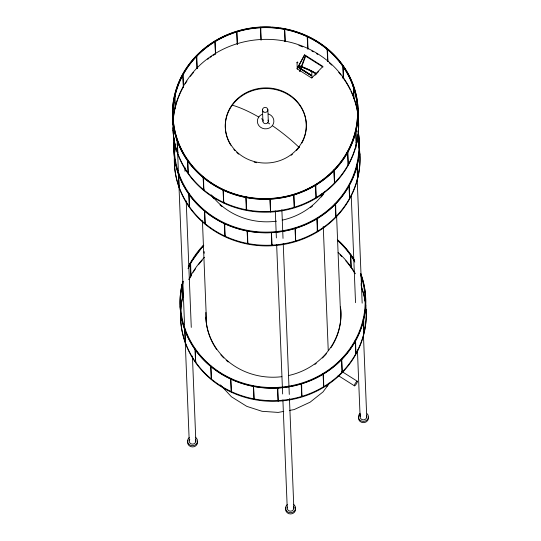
<?xml version="1.0" encoding="UTF-8"?>
<svg xmlns="http://www.w3.org/2000/svg" width="541" height="541" viewBox="0 0 541 541"><rect width="100%" height="100%" fill="white"/><g stroke="black" fill="none" stroke-linecap="round" stroke-linejoin="round"><path stroke-width="0.81" d="M175.041 95.642L174.574 95.608L175.041 95.642L175.318 108.274L174.838 102.249M175.074 108.065L175.541 108.038M177.035 140.011L177.482 139.869L177.773 152.616L177.022 139.95L177.495 139.93M183.129 74.489L182.662 74.455L183.129 74.489L183.413 87.121L182.73 76.119M177.522 152.413L177.996 152.386M183.162 86.912L183.636 86.891M178.293 173.729L178.74 173.593L179.03 186.334L178.28 173.675L178.753 173.647M178.78 186.131L179.254 186.104M187.396 160.122L187.869 160.095L187.396 160.122L188.146 172.789L187.903 160.927M196.376 55.987L196.823 55.851L197.113 68.599L196.369 55.933L196.836 55.906M187.896 172.579L188.369 172.559M196.87 68.389L197.337 68.369M189.593 206.824A2.698 0.602 -57.7 0 1 189.161 206.344L188.89 193.637L189.634 206.297L189.174 206.378L189.634 206.297M189.134 193.84L188.667 193.867M183.277 281.482L182.074 284.627L182.513 284.769L182.094 284.573M182.574 297.144L183.041 297.117L182.574 297.144L182.303 290.497M184.522 329.077L184.995 329.05L185.333 341.729L184.522 329.077L184.995 329.05M190.642 263.481L190.168 263.508L190.919 276.174L190.642 263.481L190.229 263.352M185.022 341.533L185.495 341.506M190.669 275.964L191.142 275.944M203.064 177.083L203.531 177.063L203.064 177.083L203.808 189.749L203.565 177.888M215.223 41.278L214.75 41.305L215.223 41.278L215.501 53.965L214.784 42.13M203.565 189.539L204.031 189.519M215.25 53.762L215.724 53.735M204.856 223.359L204.572 210.618L205.316 223.277L204.856 223.359L205.316 223.277M204.816 210.821L204.349 210.848M194.909 349.27L195.375 349.243L194.916 349.324L195.653 361.929L195.409 350.074M195.409 361.726L195.876 361.699M222.953 189.681L223.419 189.654L223.697 202.348L222.953 189.681L223.419 189.654M236.566 31.561L237.032 31.534L237.31 44.227L236.566 31.561L237.032 31.534M223.453 202.138L223.92 202.118M237.066 44.017L237.533 43.99M210.598 366.304L211.051 366.169L211.335 378.91L210.591 366.25L211.058 366.223M224.258 223.453L224.731 223.433L225.009 236.119L224.258 223.453L224.731 223.433M211.091 378.707L211.558 378.68M224.758 235.917L225.232 235.89M246.223 209.57L245.932 196.823L246.682 209.489L246.223 209.57L246.682 209.489M260.329 27.429L260.776 27.287L261.066 40.034L260.316 27.368L260.789 27.348M230.5 378.856L230.973 378.835L231.305 391.508L230.5 378.856L230.973 378.835M246.182 197.032L245.709 197.052M260.816 39.831L261.289 39.804M231 391.319L231.474 391.292M247.041 230.838L247.514 230.811L247.792 243.504L247.041 230.838L247.514 230.811M247.541 243.294L248.015 243.274M253.797 398.758L253.506 386.01L254.256 398.676L253.797 398.758L254.256 398.676M269.797 198.757L270.243 198.621L270.534 211.369L269.783 198.703L270.257 198.675M284.904 41.535L284.62 28.788L285.364 41.454L284.904 41.535L285.364 41.454M253.756 386.213L253.283 386.24M284.864 28.991L284.397 29.018M270.284 211.159L270.757 211.139M271.656 244.999L271.366 232.258L272.116 244.924L271.656 244.999L272.116 244.924M271.616 232.461L271.142 232.488M271.69 245.364L272.096 245.344M293.54 194.517L294.013 194.49L294.29 207.176L293.54 194.517L294.013 194.49M307.166 36.45L307.613 36.315L307.903 49.055L307.153 36.396L307.626 36.369M277.384 387.89L277.858 387.863L278.135 400.556L277.384 387.89L277.858 387.863M294.04 206.973L294.514 206.946M307.653 48.852L308.127 48.825M277.885 400.347L278.358 400.326M294.534 207.555L294.088 207.467M294.933 228.349L295.386 228.214L295.67 240.955L294.926 228.295L295.393 228.268M295.427 240.752L295.893 240.725M327.055 49.048L327.501 48.906L327.853 61.64L327.041 48.988L327.515 48.967M315.816 184.806L315.356 184.772L315.816 184.806L316.1 197.438L315.383 185.604M315.856 197.228L316.323 197.201M327.542 61.451L328.015 61.424M301.168 383.697L301.635 383.67L301.851 396.357L301.168 383.697L301.635 383.67M317.269 231.054L316.985 218.314L317.729 230.973L317.269 231.054L317.729 230.973M301.668 396.154L302.135 396.127M317.229 218.517L316.762 218.544M333.75 170.199L334.196 170.057L334.487 182.804L333.736 170.138L334.21 170.117M343.217 78.465L342.933 65.718L343.677 78.384L343.217 78.465L343.677 78.384M343.177 65.928L342.71 65.955M334.264 183.203L334.602 183M334.237 182.601L334.71 182.574M335.163 203.896L335.636 203.869L335.914 216.556L335.163 203.896L335.636 203.869M335.663 216.353L336.137 216.326M323.011 374L323.464 373.865L323.748 386.605L323.004 373.946L323.471 373.919M323.504 386.402L323.971 386.375M347.45 151.676L347.904 151.534L348.188 164.281L347.444 151.615L347.91 151.595M353.753 91.077L353.828 98.787L353.307 85.891L353.652 88.589M353.543 86.154L353.09 86.181M347.944 164.079L348.411 164.051M353.584 98.577L354.051 98.557M349.351 185.326L348.891 185.293L349.351 185.326L349.628 198.013L348.918 186.185M349.385 197.81L349.851 197.783M356.046 142.98L355.755 130.239L356.499 142.898L356.046 142.98L356.499 142.898M355.998 130.442L355.532 130.469A92.315 85.593 -2.3 0 0 236.87 31.743A92.315 85.593 -2.3 0 0 203.443 176.921A92.315 85.593 -2.3 0 0 355.552 130.415M357.452 164.153L356.979 164.18L357.452 164.153L357.953 176.609L357.493 176.691L357.953 176.609M341.919 371.809L341.628 359.068L342.379 371.728L341.919 371.809L342.379 371.728M350.399 255.048L350.845 254.912L351.136 267.66L350.385 254.994L350.859 254.973M357.412 177.184L357.878 177.211M341.878 359.271L341.405 359.298M350.886 267.45L351.359 267.43M355.126 340.756L355.593 340.729L355.87 353.415L355.126 340.756L355.593 340.729M360.793 275.078L361.131 275.355M355.626 353.212L356.093 353.185M361.293 287.535L361.713 287.731L361.408 279.318M363.234 319.636L363.68 319.501L364.032 332.235L363.221 319.582L363.694 319.555M363.721 332.039L364.194 332.012M297.002 62.398C298.213 60.903 297.963 64.041 297.002 62.398L297.273 69.14M311.704 71.148C310.493 72.643 310.744 69.505 311.704 71.148L311.974 77.89M299.531 71.344L305.354 55.669M299.991 71.432L305.814 55.757M174.993 164.755L174.54 164.775M204.031 190.236L203.693 189.952M188.39 268.113L190.195 263.399L203.457 245.472M223.534 202.591L223.724 202.949L223.906 202.611M185.59 342.21L185.306 341.905M246.696 210.151L246.243 210.179M247.616 243.72L248.021 243.693M270.757 211.856L270.351 211.876M211.24 379.099L211.308 379.444M315.903 197.722L316.187 198.033L316.269 197.661M349.344 198.283L349.75 198.256M304.59 54.824L296.955 68.727L311.684 78.046L322.923 66.435L304.59 54.824L297.78 67.889M179.348 186.807L178.902 186.726L179.335 186.591M297.584 67.023L311.291 75.699L311.474 75.321L297.773 66.644M311.291 75.699L311.474 75.321M204.998 223.697L205.303 224.028M195.578 362.139L195.977 362.22M231.514 391.941L231.291 391.623M327.819 385.429L323.018 391.914L310.135 402.173L294.101 409.598L289.327 410.443M315.078 75.185L318.453 71.703M177.712 152.799L177.732 153.218M317.29 231.386L317.702 231.521L317.357 231.724M335.677 216.758L336.089 216.887L335.69 217.063M173.397 130.78L173.363 131.213M189.58 207.088L189.614 206.689M359.495 154.679L359.522 155.098M348.127 164.464L348.215 164.89M180.992 319.893L180.958 320.326M363.816 332.424L363.836 332.843M355.721 353.571L355.748 353.997M283.755 411.424L278.175 412.411L262.04 411.302L246.784 406.359L231.433 396.783L220.458 384.894M356.276 143.297L356.242 143.73M295.643 241.056L295.602 241.489M258.835 117.106L258.47 116.89A66.563 19.99 36.5 0 0 232.461 105.224M261.546 118.743L262.899 119.568M304.617 55.446L322.95 67.057M297.773 66.766L311.474 75.442M297.584 66.895L311.285 75.578M342.406 371.829L357.337 381.283A2.698 0.602 -57.7 0 1 355.572 385.009A2.698 0.602 -57.7 0 1 354.74 384.367A2.698 0.602 -57.7 0 1 357.337 381.283M342.203 372.107L341.932 372.465M338.098 375.481L354.45 385.834M323.816 386.741L323.552 387.099M267.653 122.557L269.695 123.909M272.414 125.708L272.779 125.952A66.563 19.99 36.5 0 1 299.187 147.483M357.479 176.636L357.046 165.837M182.527 284.6L183.041 297.117M361.239 275.159L361.341 277.655M355.795 144.548L355.931 147.923M357.182 179.132L362.166 303.129M363.383 333.499L366.737 417.003M361.104 283.491L361.205 285.986M351.231 195.551L355.532 302.676M357.425 349.912L360.103 416.55M336.61 216.042L340.58 314.855M321.936 193.502L322.003 195.193M323.254 226.442L328.245 350.602M281.868 209.705L283.017 238.385M283.22 243.45L289.286 394.436M289.455 398.656L293.858 508.317M275.301 210.936L276.383 237.932M276.654 244.681L282.652 393.983M282.889 399.887L287.224 507.857M267.849 109.688L268.309 121.198M262.466 109.999L262.919 121.312M204.153 251.612L204.221 253.269M202.422 220.633L206.561 323.674M184.833 167.135L185.002 171.348M186.192 200.873L191.271 327.4M192.42 356.079L195.842 441.28M177.59 151.494L178.368 170.895M178.976 186.077L184.569 325.263M185.178 340.445L189.208 440.827M329.09 383.116A66.563 19.99 36.5 0 1 326.845 386.328M339.471 327.927A67.564 62.641 -2.3 0 1 330.977 347.66M326.399 353.76A67.564 62.641 -2.3 0 1 324.14 356.282M323.559 356.891A67.564 62.641 -2.3 0 1 322.422 358.041M316.248 363.403A67.564 62.641 -2.3 0 1 314.923 364.391M228.146 361.963A67.564 62.641 -2.3 0 1 226.226 360.306M223.758 357.959A67.564 62.641 -2.3 0 1 220.85 354.862M216.704 349.581A67.564 62.641 -2.3 0 1 205.871 317.161M340.688 309.182A67.564 62.641 -2.3 0 1 339.647 327.129M366.142 310.27A92.869 86.107 -2.3 0 1 273.212 401.314A92.869 86.107 -2.3 0 1 180.694 310.96M180.809 309.283A92.869 86.107 -2.3 0 1 182.601 297.706M189.539 278.716A92.869 86.107 -2.3 0 1 190.723 276.478M193.205 272.251A92.869 86.107 -2.3 0 1 195.49 268.796M198.459 264.786A92.869 86.107 -2.3 0 1 202.212 260.316M339.978 254.791A92.869 86.107 -2.3 0 1 341.77 256.542M345.76 260.816A92.869 86.107 -2.3 0 1 350.392 266.618M351.346 267.944A92.869 86.107 -2.3 0 1 354.571 272.914M361.753 288.191A92.869 86.107 -2.3 0 1 365.114 301.161M365.608 304.475A92.869 86.107 -2.3 0 1 365.804 306.138M361.726 287.562A92.869 86.107 -2.3 0 1 276.35 400.631A92.869 86.107 -2.3 0 1 183.392 293.851M188.755 279.609A92.869 86.107 -2.3 0 1 204.451 257.266M338.111 252.471A92.869 86.107 -2.3 0 1 355.41 273.76M340.478 306.923A67.564 62.641 -2.3 0 1 288.515 375.549M281.854 376.685A67.564 62.641 -2.3 0 1 205.878 312.434M360.658 273.536A92.869 86.107 -2.3 0 1 278.52 388.046A92.869 86.107 -2.3 0 1 182.074 284.627M337.611 240.015A92.869 86.107 -2.3 0 1 354.483 260.566M360.651 273.354A92.869 86.107 -2.3 0 1 276.728 387.951A92.869 86.107 -2.3 0 1 182.885 281.205M188.248 266.963A92.869 86.107 -2.3 0 1 203.369 245.222M337.604 239.825A92.869 86.107 -2.3 0 1 354.477 260.377M360.691 275.078A92.315 85.593 -2.3 0 1 276.708 387.437A92.315 85.593 -2.3 0 1 182.993 282.936M188.031 268.694A92.315 85.593 -2.3 0 1 203.781 245.553M337.834 240.752A92.315 85.593 -2.3 0 1 354.828 262.094M177.475 140.065A92.315 85.593 -2.3 0 1 236.877 31.926A92.315 85.593 -2.3 0 1 353.117 86.357A92.315 85.593 -2.3 0 1 293.716 194.496M292.931 194.733A92.315 85.593 -2.3 0 1 266.713 198.797M265.049 198.817A92.315 85.593 -2.3 0 1 259.2 198.662M257.53 198.554A92.315 85.593 -2.3 0 1 250.889 197.844M249.245 197.6A92.315 85.593 -2.3 0 1 177.752 140.843M279.792 28.071A92.869 86.107 -2.3 0 1 339.376 164.707A92.869 86.107 -2.3 0 1 181.019 149.843A92.869 86.107 -2.3 0 1 270.588 27.206M272.272 27.3A92.869 86.107 -2.3 0 1 278.128 27.855M358.183 116.403A92.869 86.107 -2.3 0 1 228.113 204.39A92.869 86.107 -2.3 0 1 210.638 56.494A92.869 86.107 -2.3 0 1 357.986 114.739M358.298 117.857A92.869 86.107 -2.3 0 1 270.561 212.065A92.869 86.107 -2.3 0 1 172.964 127.703M172.985 124.362A92.869 86.107 -2.3 0 1 173.1 121.847M173.215 120.17A92.869 86.107 -2.3 0 1 175.007 108.599M175.196 107.787A92.869 86.107 -2.3 0 1 183.129 87.371M185.178 83.841A92.869 86.107 -2.3 0 1 186.956 81.055M190.351 76.328A92.869 86.107 -2.3 0 1 193.516 72.453M207.609 59.321A92.869 86.107 -2.3 0 1 208.975 58.313M210.361 57.326A92.869 86.107 -2.3 0 1 211.768 56.372M213.181 55.439A92.869 86.107 -2.3 0 1 215.332 54.1M298.889 45.437A92.869 86.107 -2.3 0 1 302.784 46.884M311.859 51.05A92.869 86.107 -2.3 0 1 313.361 51.855M316.316 53.545A92.869 86.107 -2.3 0 1 317.777 54.431M329.293 62.884A92.869 86.107 -2.3 0 1 331.775 65.109M338.707 72.332A92.869 86.107 -2.3 0 1 340.81 74.895M342.311 76.849A92.869 86.107 -2.3 0 1 350.243 89.772M350.981 91.301A92.869 86.107 -2.3 0 1 357.513 112.048M227.261 137.874A40.521 37.572 -2.3 0 1 269.039 88.616A40.521 37.572 -2.3 0 1 301.892 142.986M299.673 146.537A40.521 37.572 -2.3 0 1 296.468 150.486M292.404 154.293A40.521 37.572 -2.3 0 1 291.139 155.274M256.549 162.726A40.521 37.572 -2.3 0 1 254.189 162.151M238.662 154.138A40.521 37.572 -2.3 0 1 236.762 152.447M234.97 150.635A40.521 37.572 -2.3 0 1 233.847 149.363M230.885 145.326A40.521 37.572 -2.3 0 1 227.538 138.645M293.547 506.748A3.327 3.084 -2.3 0 1 290.713 511.171A3.327 3.084 -2.3 0 1 287.406 507.073M295.102 507.323A4.991 4.626 -2.3 0 1 290.848 513.957A4.991 4.626 -2.3 0 1 285.891 507.81M293.378 504.259A4.991 4.626 -2.3 0 1 294.392 511.015A4.991 4.626 -2.3 0 1 287.041 511.407A4.991 4.626 -2.3 0 1 287.305 504.584M195.531 439.711A3.327 3.084 -2.3 0 1 192.265 444.127A3.327 3.084 -2.3 0 1 189.79 439.319M197.485 441.429A4.991 4.626 -2.3 0 1 192.183 446.913A4.991 4.626 -2.3 0 1 187.876 440.773M195.362 437.223A4.991 4.626 -2.3 0 1 196.376 443.978A4.991 4.626 -2.3 0 1 189.025 444.371A4.991 4.626 -2.3 0 1 189.289 437.547M366.426 415.434A3.327 3.084 -2.3 0 1 363.153 419.857A3.327 3.084 -2.3 0 1 360.678 415.042M368.38 417.158A4.991 4.626 -2.3 0 1 363.072 422.643A4.991 4.626 -2.3 0 1 358.771 416.502M359.359 415.42A4.991 4.626 -2.3 0 1 360.232 414.521M367.224 413.757A4.991 4.626 -2.3 0 1 366.656 420.283A4.991 4.626 -2.3 0 1 359.623 419.802A4.991 4.626 -2.3 0 1 360.184 413.277M323.782 193.658A67.564 62.641 -2.3 0 1 321.239 197.046M312.57 205.932A67.564 62.641 -2.3 0 1 310.656 207.494M221.905 206.561A67.564 62.641 -2.3 0 1 219.984 204.904M214.053 198.817A67.564 62.641 -2.3 0 1 212.451 196.856M359.792 153.218A92.869 86.107 -2.3 0 1 272.806 245.722A92.869 86.107 -2.3 0 1 174.432 164.728M174.506 154.719A92.869 86.107 -2.3 0 1 175.683 145.563M357.452 139.179A92.869 86.107 -2.3 0 1 359.467 149.904M357.432 138.557A92.869 86.107 -2.3 0 1 269.641 245.242A92.869 86.107 -2.3 0 1 175.811 144.122M324.708 191.636A67.564 62.641 -2.3 0 1 282.274 220.146M276.451 221.174A67.564 62.641 -2.3 0 1 211.416 194.902M358.041 131.023A92.869 86.107 -2.3 0 1 270.033 232.752A92.869 86.107 -2.3 0 1 174.283 138.286M298.93 65.792A92.869 86.107 -2.3 0 1 316.411 73.738M358.034 130.834A92.869 86.107 -2.3 0 1 270.027 232.569A92.869 86.107 -2.3 0 1 174.276 138.104M298.916 65.603A92.869 86.107 -2.3 0 1 316.404 73.549M358.054 134.222A92.315 85.593 -2.3 0 1 269.553 232.069A92.315 85.593 -2.3 0 1 174.587 140.646M298.727 66.09A92.315 85.593 -2.3 0 1 316.106 73.982M262.074 114.32A8.25 7.648 -2.3 0 0 257.766 123.605A8.25 7.648 -2.3 0 0 267.112 128.717L269.161 128.095A8.25 7.648 -2.3 0 0 273.841 121.766L273.726 119.777A8.25 7.648 -2.3 0 0 268.377 113.982M268.025 120.075A2.698 2.502 -2.3 0 1 265.665 123.706A2.698 2.502 -2.3 0 1 263.163 120.183M174.412 164.045L174.871 164.133L174.412 164.045M180.653 319.447L181.113 319.535L180.653 319.447M172.653 117.891L173.113 117.979L172.653 117.891M173.154 130.347L173.614 130.435L173.154 130.347M173.911 151.588L174.371 151.676L173.911 151.588M180.153 306.99L180.613 307.078L180.153 306.99M224.833 236.397L225.293 236.485L224.833 236.397M253.837 399.177L254.297 399.265L253.857 399.123M277.912 400.82L278.372 400.908L277.912 400.82M357.459 108.072L357.919 108.159L357.479 108.017M357.959 120.528L358.419 120.616L357.959 120.528M358.913 141.756L359.373 141.843L358.913 141.756M359.413 154.212L359.873 154.307L359.434 154.158M365.155 297.158L365.615 297.246L365.175 297.104M365.655 309.614L366.115 309.709L365.655 309.614M203.071 177.299A92.869 86.107 -2.3 0 0 356.093 130.516A92.869 86.107 -2.3 0 0 236.694 31.256A92.869 86.107 -2.3 0 0 203.071 177.299M238.642 153.516A40.521 37.572 -2.3 0 0 305.408 133.1A40.521 37.572 -2.3 0 0 253.31 89.786A40.521 37.572 -2.3 0 0 238.642 153.516M263.812 112.061A2.698 2.502 -2.3 0 0 267.856 109.884A2.698 2.502 -2.3 0 0 263.819 107.733A2.698 2.502 -2.3 0 0 263.812 112.061"/></g></svg>
